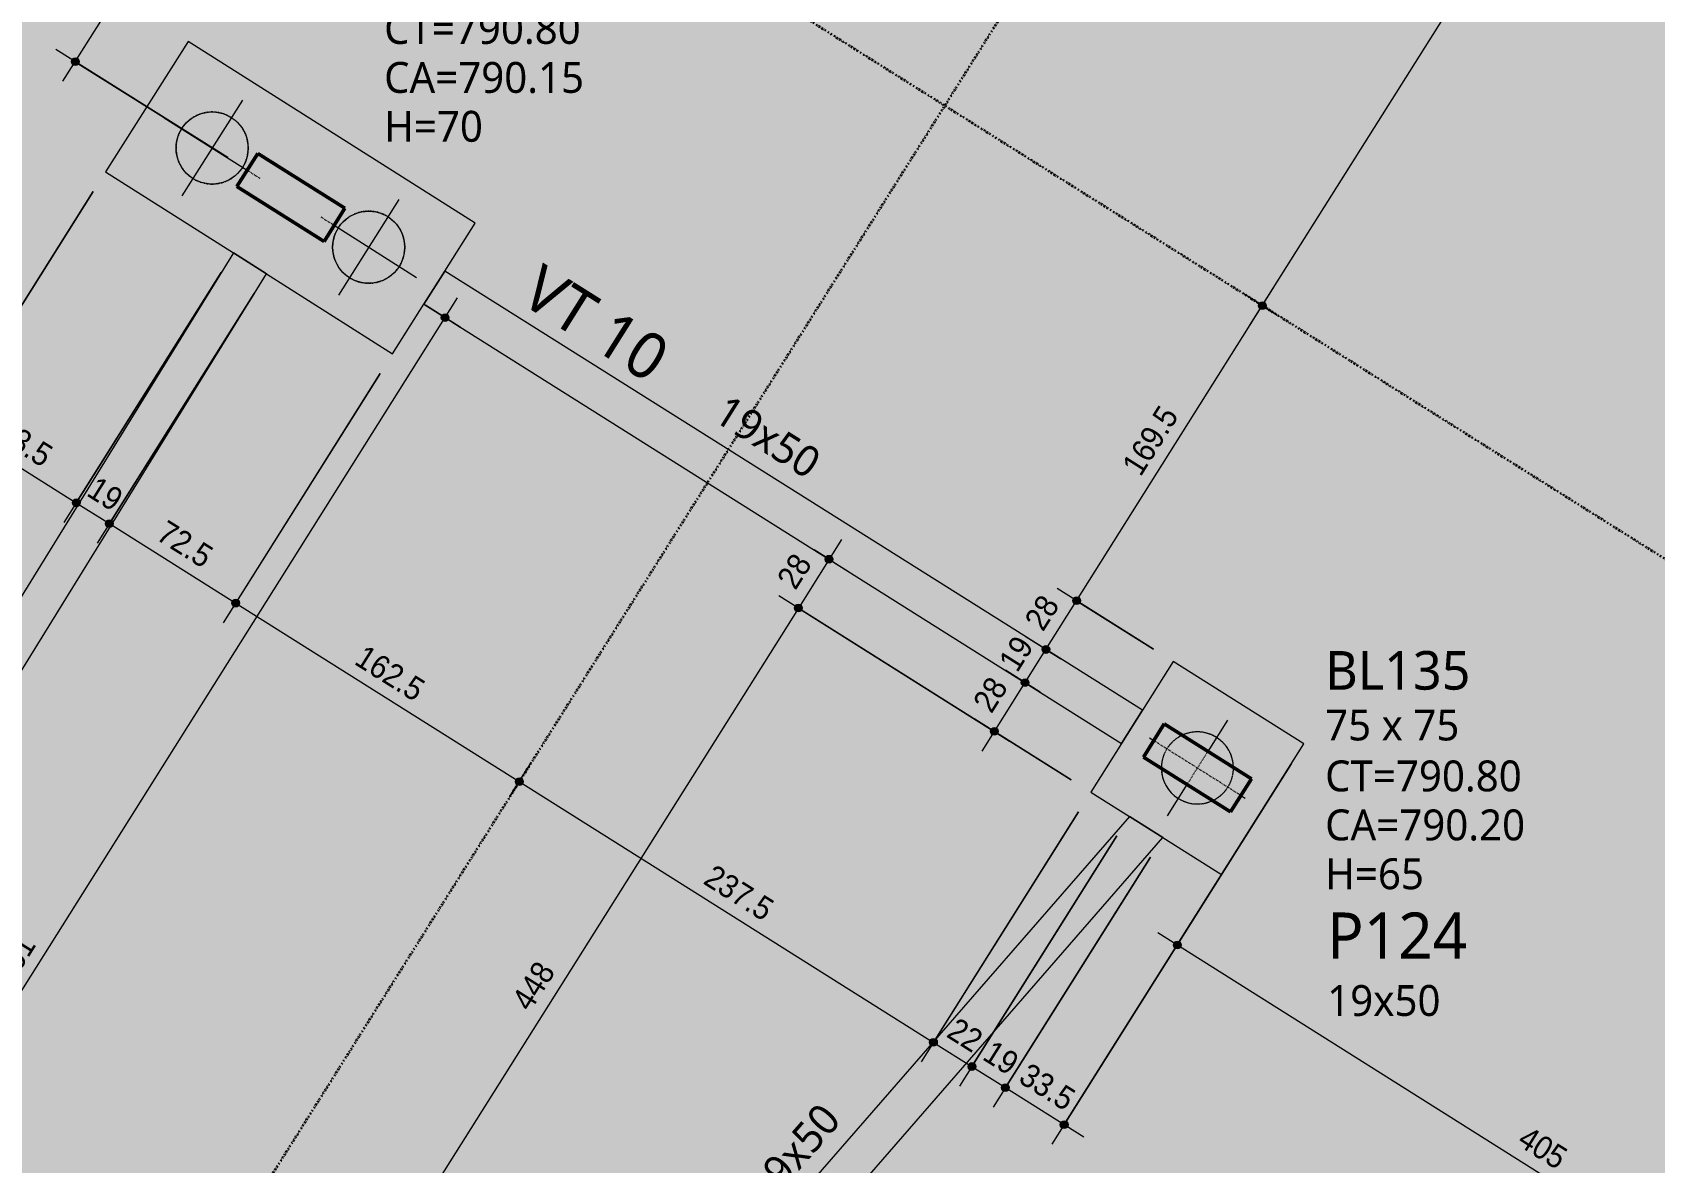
# Model space of a CAD drawing. Header units: centimetres. Extents: x -3523 to 38560, y -3196 to 88043.
# Drawn here: x -1449 to -661, y 1338 to 1886 of the extents above; entities that cross this region are included whole.
import ezdxf

# ---------------------------------------------------------------- set-up
doc = ezdxf.new("R2010")
doc.units = ezdxf.units.CM
doc.linetypes.add('Dash dot', pattern=[1.5875, 0.635, -0.47625, 0, -0.47625])
doc.linetypes.add('Traço', pattern=[0.635, 0.3175, -0.3175])
for name, color, linetype, lineweight in [('A-ANNO-DIMS', 7, 'Continuous', 9), ('A-ANNO-DIMS-75', 7, 'Continuous', 9), ('A-DETL-GENF', 7, 'Continuous', 18), ('A-DETL-MBND', 7, 'Continuous', 18), ('S-BEAM-IDEN', 7, 'Continuous', 9), ('S-COLS', 7, 'Continuous', 25), ('S-COLS-IDEN', 7, 'Continuous', 9), ('S-FNDN', 7, 'Continuous', 25), ('S-FNDN-HDLN', 7, 'Traço', 18), ('S-FNDN-IDEN', 7, 'Continuous', 9), ('S-GRID', 7, 'Continuous', 9)]:
    doc.layers.add(name, color=color, linetype=linetype, lineweight=lineweight)
doc.styles.add('Arial_1', font='arial.ttf', dxfattribs={"width": 0.9, "height": 11.25})
doc.styles.add('Gadugi', font='gadugi.ttf', dxfattribs={"height": 15})
doc.styles.add('Gadugi_1', font='gadugi.ttf', dxfattribs={"height": 22.5})
doc.styles.add('Gadugi_2', font='gadugi.ttf', dxfattribs={"height": 18.75})
doc.dimstyles.new('PED_1_5mm_ESQ', dxfattribs={"dimscale": 30.48, "dimtxt": 11.477918, "dimasz": 0.492126, "dimexe": 0.369094, "dimexo": 0.369094, "dimgap": 0.073819, "dimtad": 1, "dimdec": 1, "dimrnd": 0.5, "dimdsep": 46, "dimtxsty": 'Arial_1', "dimblk1": 'DOTSMALL', "dimblk2": 'DOTSMALL', "dimsah": 1, "dimcen": 0.09, "dimdle": 0.369094, "dimazin": 0, "dimtfac": 1, "dimtdec": 4, "dimtix": 1, "dimtmove": 0, "dimatfit": 3, "dimfxl": 1, "dimtvp": 1, "dimtolj": 1, "dimtzin": 0, "dimarcsym": 2})

# ---------------------------------------------------------------- blocks, each defined once
blk = doc.blocks.new('PED_BLRET-1EST_R01_2019 - 75x75x65-V6-PL B 002 - FUNDAÇÃO')
at = {"layer": 'A-DETL-MBND'}
for p, q in [((0, 27.5), (0, 9.5)), ((-27.5, 0), (-25, 0)), ((25, 0), (27.5, 0)), ((0, -9.5), (0, -27.5))]:
    blk.add_line(p, q, dxfattribs=at)
for start, end in [(33.0287, 146.80461), (213.19541, 326.97127)]:
    blk.add_arc((0, 0), 17.5, start, end, dxfattribs=at)
at = {"layer": 'S-FNDN-HDLN'}
for p, q in [((0, 9.5), (0, -9.5)), ((-25, 0), (25, 0))]:
    blk.add_line(p, q, dxfattribs=at)
for start, end in [(146.8209, 213.17912), (360, 33.01241), (326.98757, 360)]:
    blk.add_arc((0, 0), 17.5, start, end, dxfattribs=at)
blk = doc.blocks.new('PED_BLRET-2EST_R01_2019 - 165x75x70-V33-PL B 002 - FUNDAÇÃO')
at = {"layer": 'A-DETL-MBND'}
for p, q in [((-50, 27.5), (-50, -27.5)), ((40, 27.5), (40, -27.5)), ((-77.5, 0), (-29.87, 0)), ((20.13, 0), (67.5, 0))]:
    blk.add_line(p, q, dxfattribs=at)
for centre in [(-50, 0), (40, 0)]:
    blk.add_circle(centre, 17.5, dxfattribs=at)
at = {"layer": 'S-FNDN-HDLN'}
for p, q in [((-29.87, 0), (-22.5, 0)), ((12.5, 0), (20.12, 0))]:
    blk.add_line(p, q, dxfattribs=at)
blk = doc.blocks.new('DIMBLOCK142-PL B 002 - FUNDAÇÃO')
at = {"layer": 'A-ANNO-DIMS-75'}
h = blk.add_hatch(color=256, dxfattribs=at)
edge = h.paths.add_edge_path(flags=0)
edge.add_arc((-1756.34, 1864.86), 1.88, 0, 360)
h = blk.add_hatch(color=256, dxfattribs=at)
edge = h.paths.add_edge_path(flags=0)
edge.add_arc((-1489.75, 1697.07), 1.88, 0, 360)
for p, q in [((-1686.13, 1976.43), (-1762.34, 1855.34)), ((-1756.34, 1864.86), (-1686.13, 1976.43)), ((-1756.34, 1864.86), (-1489.75, 1697.07)), ((-1419.27, 1809.05), (-1495.74, 1687.55)), ((-1489.75, 1697.07), (-1419.27, 1809.05))]:
    blk.add_line(p, q, dxfattribs=at)
for centre in [(-1756.34, 1864.86), (-1489.75, 1697.07)]:
    blk.add_circle(centre, 1.88, dxfattribs=at)
at = {"layer": 'A-ANNO-DIMS-75', "color": 0, "insert": (-1623.93, 1801.44), "char_height": 11.25, "width": 27.9708, "attachment_point": 1, "rotation": 327.81471, "line_spacing_factor": 0.941778, "style": 'Arial_1'}
blk.add_mtext('315', dxfattribs=at)
blk = doc.blocks.new('_DotSmall')
at = {"color": 0, "linetype": 'ByBlock', "const_width": 0.5}
blk.add_lwpolyline([(-0.0625, 0, 1), (0.0625, 0, 1)], format="xyb", close=True, dxfattribs=at)
blk = doc.blocks.new('DIMBLOCK143-PL B 002 - FUNDAÇÃO')
at = {"layer": 'A-ANNO-DIMS-75'}
h = blk.add_hatch(color=256, dxfattribs=at)
edge = h.paths.add_edge_path(flags=0)
edge.add_arc((-1489.75, 1697.07), 1.88, 0, 360)
h = blk.add_hatch(color=256, dxfattribs=at)
edge = h.paths.add_edge_path(flags=0)
edge.add_arc((-1427.51, 1657.9), 1.88, 0, 360)
for p, q in [((-1419.27, 1809.05), (-1495.74, 1687.55)), ((-1489.75, 1697.07), (-1419.27, 1809.05)), ((-1357.15, 1769.69), (-1433.5, 1648.38)), ((-1427.51, 1657.9), (-1357.15, 1769.69)), ((-1489.75, 1697.07), (-1427.51, 1657.9))]:
    blk.add_line(p, q, dxfattribs=at)
for centre in [(-1489.75, 1697.07), (-1427.51, 1657.9)]:
    blk.add_circle(centre, 1.88, dxfattribs=at)
at = {"layer": 'A-ANNO-DIMS-75', "color": 0, "insert": (-1461.16, 1698.99), "char_height": 11.25, "width": 32.6326, "attachment_point": 1, "rotation": 327.81471, "line_spacing_factor": 0.941778, "style": 'Arial_1'}
blk.add_mtext('73.5', dxfattribs=at)
blk = doc.blocks.new('DIMBLOCK144-PL B 002 - FUNDAÇÃO')
at = {"layer": 'A-ANNO-DIMS-75'}
h = blk.add_hatch(color=256, dxfattribs=at)
edge = h.paths.add_edge_path(flags=0)
edge.add_arc((-1427.51, 1657.9), 1.88, 0, 360)
h = blk.add_hatch(color=256, dxfattribs=at)
edge = h.paths.add_edge_path(flags=0)
edge.add_arc((-1411.43, 1647.78), 1.88, 0, 360)
for p, q in [((-1357.15, 1769.69), (-1433.5, 1648.38)), ((-1427.51, 1657.9), (-1357.15, 1769.69)), ((-1341.09, 1759.53), (-1417.42, 1638.26)), ((-1411.43, 1647.78), (-1341.09, 1759.53)), ((-1427.51, 1657.9), (-1411.43, 1647.78))]:
    blk.add_line(p, q, dxfattribs=at)
for centre in [(-1427.51, 1657.9), (-1411.43, 1647.78)]:
    blk.add_circle(centre, 1.88, dxfattribs=at)
at = {"layer": 'A-ANNO-DIMS-75', "color": 0, "insert": (-1417.06, 1671.24), "char_height": 11.25, "width": 18.6472, "attachment_point": 1, "rotation": 327.81471, "line_spacing_factor": 0.941778, "style": 'Arial_1'}
blk.add_mtext('19', dxfattribs=at)
blk = doc.blocks.new('DIMBLOCK145-PL B 002 - FUNDAÇÃO')
at = {"layer": 'A-ANNO-DIMS-75'}
h = blk.add_hatch(color=256, dxfattribs=at)
edge = h.paths.add_edge_path(flags=0)
edge.add_arc((-1411.43, 1647.78), 1.88, 0, 360)
h = blk.add_hatch(color=256, dxfattribs=at)
edge = h.paths.add_edge_path(flags=0)
edge.add_arc((-1350.1, 1609.18), 1.87, 0, 360)
for p, q in [((-1341.09, 1759.53), (-1417.42, 1638.26)), ((-1411.43, 1647.78), (-1341.09, 1759.53)), ((-1279.89, 1720.75), (-1356.1, 1599.66)), ((-1350.1, 1609.18), (-1279.89, 1720.75)), ((-1411.43, 1647.78), (-1350.1, 1609.18))]:
    blk.add_line(p, q, dxfattribs=at)
for centre, radius in [((-1411.43, 1647.78), 1.88), ((-1350.1, 1609.18), 1.87)]:
    blk.add_circle(centre, radius, dxfattribs=at)
at = {"layer": 'A-ANNO-DIMS-75', "color": 0, "insert": (-1383.29, 1649.99), "char_height": 11.25, "width": 32.6326, "attachment_point": 1, "rotation": 327.81471, "line_spacing_factor": 0.941778, "style": 'Arial_1'}
blk.add_mtext('72.5', dxfattribs=at)
blk = doc.blocks.new('DIMBLOCK146-PL B 002 - FUNDAÇÃO')
at = {"layer": 'A-ANNO-DIMS-75'}
h = blk.add_hatch(color=256, dxfattribs=at)
edge = h.paths.add_edge_path(flags=0)
edge.add_arc((-1350.1, 1609.18), 1.87, 0, 360)
h = blk.add_hatch(color=256, dxfattribs=at)
edge = h.paths.add_edge_path(flags=0)
edge.add_arc((-1212.37, 1522.5), 1.88, 0, 360)
for p, q in [((-1279.89, 1720.75), (-1356.1, 1599.66)), ((-1350.1, 1609.18), (-1279.89, 1720.75)), ((-1350.1, 1609.18), (-1212.37, 1522.5)), ((-1216.95, 1515.22), (-1206.38, 1532.02)), ((-1212.37, 1522.5), (-1216.95, 1515.22))]:
    blk.add_line(p, q, dxfattribs=at)
for centre, radius in [((-1350.1, 1609.18), 1.87), ((-1212.37, 1522.5), 1.88)]:
    blk.add_circle(centre, radius, dxfattribs=at)
at = {"layer": 'A-ANNO-DIMS-75', "color": 0, "insert": (-1287.06, 1589.42), "char_height": 11.25, "width": 41.9562, "attachment_point": 1, "rotation": 327.81471, "line_spacing_factor": 0.941778, "style": 'Arial_1'}
blk.add_mtext('162.5', dxfattribs=at)
blk = doc.blocks.new('DIMBLOCK147-PL B 002 - FUNDAÇÃO')
at = {"layer": 'A-ANNO-DIMS-75'}
h = blk.add_hatch(color=256, dxfattribs=at)
edge = h.paths.add_edge_path(flags=0)
edge.add_arc((-1212.37, 1522.5), 1.88, 0, 360)
h = blk.add_hatch(color=256, dxfattribs=at)
edge = h.paths.add_edge_path(flags=0)
edge.add_arc((-1011.23, 1395.9), 1.87, 0, 360)
for p, q in [((-1216.95, 1515.22), (-1206.38, 1532.02)), ((-1212.37, 1522.5), (-1216.95, 1515.22)), ((-1212.37, 1522.5), (-1011.23, 1395.9)), ((-940.77, 1507.86), (-1017.22, 1386.38)), ((-1011.23, 1395.9), (-940.77, 1507.86))]:
    blk.add_line(p, q, dxfattribs=at)
for centre, radius in [((-1212.37, 1522.5), 1.88), ((-1011.23, 1395.9), 1.87)]:
    blk.add_circle(centre, radius, dxfattribs=at)
at = {"layer": 'A-ANNO-DIMS-75', "color": 0, "insert": (-1117.62, 1482.78), "char_height": 11.25, "width": 41.9562, "attachment_point": 1, "rotation": 327.81471, "line_spacing_factor": 0.941778, "style": 'Arial_1'}
blk.add_mtext('237.5', dxfattribs=at)
blk = doc.blocks.new('DIMBLOCK148-PL B 002 - FUNDAÇÃO')
at = {"layer": 'A-ANNO-DIMS-75'}
h = blk.add_hatch(color=256, dxfattribs=at)
edge = h.paths.add_edge_path(flags=0)
edge.add_arc((-1011.23, 1395.9), 1.87, 0, 360)
h = blk.add_hatch(color=256, dxfattribs=at)
edge = h.paths.add_edge_path(flags=0)
edge.add_arc((-992.57, 1384.16), 1.87, 0, 360)
for p, q in [((-940.77, 1507.86), (-1017.22, 1386.38)), ((-1011.23, 1395.9), (-940.77, 1507.86)), ((-922.11, 1496.11), (-998.56, 1374.64)), ((-992.57, 1384.16), (-922.11, 1496.11)), ((-1011.23, 1395.9), (-992.57, 1384.16))]:
    blk.add_line(p, q, dxfattribs=at)
for centre in [(-1011.23, 1395.9), (-992.57, 1384.16)]:
    blk.add_circle(centre, 1.87, dxfattribs=at)
at = {"layer": 'A-ANNO-DIMS-75', "color": 0, "insert": (-999.5, 1408.44), "char_height": 11.25, "width": 18.6472, "attachment_point": 1, "rotation": 327.81471, "line_spacing_factor": 0.941778, "style": 'Arial_1'}
blk.add_mtext('22', dxfattribs=at)
blk = doc.blocks.new('DIMBLOCK149-PL B 002 - FUNDAÇÃO')
at = {"layer": 'A-ANNO-DIMS-75'}
h = blk.add_hatch(color=256, dxfattribs=at)
edge = h.paths.add_edge_path(flags=0)
edge.add_arc((-992.57, 1384.16), 1.87, 0, 360)
h = blk.add_hatch(color=256, dxfattribs=at)
edge = h.paths.add_edge_path(flags=0)
edge.add_arc((-976.3, 1373.92), 1.88, 0, 360)
for p, q in [((-922.11, 1496.11), (-998.56, 1374.64)), ((-992.57, 1384.16), (-922.11, 1496.11)), ((-905.84, 1485.87), (-982.29, 1364.4)), ((-976.3, 1373.92), (-905.84, 1485.87)), ((-992.57, 1384.16), (-976.3, 1373.92))]:
    blk.add_line(p, q, dxfattribs=at)
for centre, radius in [((-992.57, 1384.16), 1.87), ((-976.3, 1373.92), 1.88)]:
    blk.add_circle(centre, radius, dxfattribs=at)
at = {"layer": 'A-ANNO-DIMS-75', "color": 0, "insert": (-982.03, 1397.44), "char_height": 11.25, "width": 18.6472, "attachment_point": 1, "rotation": 327.81471, "line_spacing_factor": 0.941778, "style": 'Arial_1'}
blk.add_mtext('19', dxfattribs=at)
blk = doc.blocks.new('DIMBLOCK150-PL B 002 - FUNDAÇÃO')
at = {"layer": 'A-ANNO-DIMS-75'}
h = blk.add_hatch(color=256, dxfattribs=at)
edge = h.paths.add_edge_path(flags=0)
edge.add_arc((-976.3, 1373.92), 1.88, 0, 360)
h = blk.add_hatch(color=256, dxfattribs=at)
edge = h.paths.add_edge_path(flags=0)
edge.add_arc((-947.76, 1355.95), 1.88, 0, 360)
for p, q in [((-905.84, 1485.87), (-982.29, 1364.4)), ((-976.3, 1373.92), (-905.84, 1485.87)), ((-877.29, 1467.91), (-953.75, 1346.43)), ((-947.76, 1355.95), (-877.29, 1467.91)), ((-976.3, 1373.92), (-938.23, 1349.96))]:
    blk.add_line(p, q, dxfattribs=at)
for centre in [(-976.3, 1373.92), (-947.76, 1355.95)]:
    blk.add_circle(centre, 1.88, dxfattribs=at)
at = {"layer": 'A-ANNO-DIMS-75', "color": 0, "insert": (-964.56, 1386.44), "char_height": 11.25, "width": 32.6326, "attachment_point": 1, "rotation": 327.81471, "line_spacing_factor": 0.941778, "style": 'Arial_1'}
blk.add_mtext('33.5', dxfattribs=at)
blk = doc.blocks.new('DIMBLOCK183-PL B 002 - FUNDAÇÃO')
at = {"layer": 'A-ANNO-DIMS-75'}
h = blk.add_hatch(color=256, dxfattribs=at)
edge = h.paths.add_edge_path(flags=0)
edge.add_arc((-1061.94, 1630.5), 1.88, 0, 360)
h = blk.add_hatch(color=256, dxfattribs=at)
edge = h.paths.add_edge_path(flags=0)
edge.add_arc((-1076.86, 1606.8), 1.88, 0, 360)
for p, q in [((-1055.95, 1640.02), (-1076.86, 1606.8)), ((-1069.22, 1635.08), (-1052.42, 1624.51)), ((-1061.94, 1630.5), (-1069.22, 1635.08)), ((-974.24, 1542.22), (-1086.38, 1612.79)), ((-1076.86, 1606.8), (-974.24, 1542.22))]:
    blk.add_line(p, q, dxfattribs=at)
for centre in [(-1061.94, 1630.5), (-1076.86, 1606.8)]:
    blk.add_circle(centre, 1.88, dxfattribs=at)
at = {"layer": 'A-ANNO-DIMS-75', "color": 0, "insert": (-1087.8, 1621.05), "char_height": 11.25, "width": 18.6472, "attachment_point": 1, "rotation": 57.81471, "line_spacing_factor": 0.941778, "style": 'Arial_1'}
blk.add_mtext('28', dxfattribs=at)
blk = doc.blocks.new('DIMBLOCK184-PL B 002 - FUNDAÇÃO')
at = {"layer": 'A-ANNO-DIMS-75'}
h = blk.add_hatch(color=256, dxfattribs=at)
edge = h.paths.add_edge_path(flags=0)
edge.add_arc((-1076.86, 1606.8), 1.88, 0, 360)
h = blk.add_hatch(color=256, dxfattribs=at)
edge = h.paths.add_edge_path(flags=0)
edge.add_arc((-1315.48, 1227.66), 1.88, 0, 360)
for p, q in [((-974.24, 1542.22), (-1086.38, 1612.79)), ((-1076.86, 1606.8), (-1321.47, 1218.13)), ((-1076.86, 1606.8), (-974.24, 1542.22)), ((-1251.44, 1187.35), (-1325, 1233.65)), ((-1315.48, 1227.66), (-1251.44, 1187.35))]:
    blk.add_line(p, q, dxfattribs=at)
for centre in [(-1076.86, 1606.8), (-1315.48, 1227.66)]:
    blk.add_circle(centre, 1.88, dxfattribs=at)
at = {"layer": 'A-ANNO-DIMS-75', "color": 0, "insert": (-1216.64, 1416.34), "char_height": 11.25, "width": 27.9708, "attachment_point": 1, "rotation": 57.81471, "line_spacing_factor": 0.941778, "style": 'Arial_1'}
blk.add_mtext('448', dxfattribs=at)
blk = doc.blocks.new('DIMBLOCK187-PL B 002 - FUNDAÇÃO')
at = {"layer": 'A-ANNO-DIMS-75'}
h = blk.add_hatch(color=256, dxfattribs=at)
edge = h.paths.add_edge_path(flags=0)
edge.add_arc((-1248.4, 1747.85), 1.88, 0, 360)
h = blk.add_hatch(color=256, dxfattribs=at)
edge = h.paths.add_edge_path(flags=0)
edge.add_arc((-1648.33, 1112.41), 1.88, 0, 360)
for p, q in [((-1648.33, 1112.41), (-1242.41, 1757.37)), ((-1241.12, 1743.27), (-1257.92, 1753.84)), ((-1248.4, 1747.85), (-1241.12, 1743.27)), ((-1705.5, 1148.39), (-1638.81, 1106.42)), ((-1648.33, 1112.41), (-1705.5, 1148.39))]:
    blk.add_line(p, q, dxfattribs=at)
for centre in [(-1248.4, 1747.85), (-1648.33, 1112.41)]:
    blk.add_circle(centre, 1.88, dxfattribs=at)
at = {"layer": 'A-ANNO-DIMS-75', "color": 0, "insert": (-1468.84, 1429.25), "char_height": 11.25, "width": 27.9708, "attachment_point": 1, "rotation": 57.81471, "line_spacing_factor": 0.941778, "style": 'Arial_1'}
blk.add_mtext('751', dxfattribs=at)
blk = doc.blocks.new('DIMBLOCK213-PL B 002 - FUNDAÇÃO')
at = {"layer": 'A-ANNO-DIMS-75'}
h = blk.add_hatch(color=256, dxfattribs=at)
edge = h.paths.add_edge_path(flags=0)
edge.add_arc((-892.82, 1443.2), 1.88, 0, 360)
h = blk.add_hatch(color=256, dxfattribs=at)
edge = h.paths.add_edge_path(flags=0)
edge.add_arc((-550.03, 1227.53), 1.88, 0, 360)
for p, q in [((-837.34, 1531.38), (-898.81, 1433.68)), ((-892.82, 1443.2), (-837.34, 1531.38)), ((-902.34, 1449.19), (-540.51, 1221.54)), ((-534.48, 1252.24), (-556.02, 1218.01)), ((-550.03, 1227.53), (-534.48, 1252.24))]:
    blk.add_line(p, q, dxfattribs=at)
for centre in [(-892.82, 1443.2), (-550.03, 1227.53)]:
    blk.add_circle(centre, 1.88, dxfattribs=at)
at = {"layer": 'A-ANNO-DIMS-75', "color": 0, "insert": (-722.31, 1355.84), "char_height": 11.25, "width": 27.9708, "attachment_point": 1, "rotation": 327.82439, "line_spacing_factor": 0.941778, "style": 'Arial_1'}
blk.add_mtext('405', dxfattribs=at)
blk = doc.blocks.new('DIMBLOCK215-PL B 002 - FUNDAÇÃO')
at = {"layer": 'A-ANNO-DIMS-75'}
h = blk.add_hatch(color=256, dxfattribs=at)
edge = h.paths.add_edge_path(flags=0)
edge.add_arc((-966.75, 1570.59), 1.87, 0, 360)
h = blk.add_hatch(color=256, dxfattribs=at)
edge = h.paths.add_edge_path(flags=0)
edge.add_arc((-981.67, 1546.89), 1.88, 0, 360)
for p, q in [((-959.48, 1566.01), (-976.27, 1576.58)), ((-987.66, 1537.37), (-966.75, 1570.59)), ((-966.75, 1570.59), (-959.48, 1566.01)), ((-944.3, 1523.37), (-991.19, 1552.88)), ((-981.67, 1546.89), (-944.3, 1523.37))]:
    blk.add_line(p, q, dxfattribs=at)
for centre, radius in [((-966.75, 1570.59), 1.87), ((-981.67, 1546.89), 1.88)]:
    blk.add_circle(centre, radius, dxfattribs=at)
at = {"layer": 'A-ANNO-DIMS-75', "color": 0, "insert": (-992.61, 1561.14), "char_height": 11.25, "width": 18.6472, "attachment_point": 1, "rotation": 57.81471, "line_spacing_factor": 0.941778, "style": 'Arial_1'}
blk.add_mtext('28', dxfattribs=at)
blk = doc.blocks.new('DIMBLOCK216-PL B 002 - FUNDAÇÃO')
at = {"layer": 'A-ANNO-DIMS-75'}
h = blk.add_hatch(color=256, dxfattribs=at)
edge = h.paths.add_edge_path(flags=0)
edge.add_arc((-956.63, 1586.67), 1.87, 0, 360)
h = blk.add_hatch(color=256, dxfattribs=at)
edge = h.paths.add_edge_path(flags=0)
edge.add_arc((-966.75, 1570.59), 1.87, 0, 360)
for p, q in [((-949.35, 1582.09), (-966.15, 1592.66)), ((-966.75, 1570.59), (-956.63, 1586.67)), ((-956.63, 1586.67), (-949.35, 1582.09)), ((-959.48, 1566.01), (-976.27, 1576.58)), ((-966.75, 1570.59), (-959.48, 1566.01))]:
    blk.add_line(p, q, dxfattribs=at)
for centre in [(-956.63, 1586.67), (-966.75, 1570.59)]:
    blk.add_circle(centre, 1.87, dxfattribs=at)
at = {"layer": 'A-ANNO-DIMS-75', "color": 0, "insert": (-980.1, 1581.03), "char_height": 11.25, "width": 18.6472, "attachment_point": 1, "rotation": 57.81471, "line_spacing_factor": 0.941778, "style": 'Arial_1'}
blk.add_mtext('19', dxfattribs=at)
blk = doc.blocks.new('DIMBLOCK217-PL B 002 - FUNDAÇÃO')
at = {"layer": 'A-ANNO-DIMS-75'}
h = blk.add_hatch(color=256, dxfattribs=at)
edge = h.paths.add_edge_path(flags=0)
edge.add_arc((-941.72, 1610.37), 1.88, 0, 360)
h = blk.add_hatch(color=256, dxfattribs=at)
edge = h.paths.add_edge_path(flags=0)
edge.add_arc((-956.63, 1586.67), 1.87, 0, 360)
for p, q in [((-904.35, 1586.85), (-951.24, 1616.36)), ((-956.63, 1586.67), (-941.72, 1610.37)), ((-941.72, 1610.37), (-904.35, 1586.85)), ((-949.35, 1582.09), (-966.15, 1592.66)), ((-956.63, 1586.67), (-949.35, 1582.09))]:
    blk.add_line(p, q, dxfattribs=at)
for centre, radius in [((-941.72, 1610.37), 1.88), ((-956.63, 1586.67), 1.87)]:
    blk.add_circle(centre, radius, dxfattribs=at)
at = {"layer": 'A-ANNO-DIMS-75', "color": 0, "insert": (-967.58, 1600.92), "char_height": 11.25, "width": 18.6472, "attachment_point": 1, "rotation": 57.81471, "line_spacing_factor": 0.941778, "style": 'Arial_1'}
blk.add_mtext('28', dxfattribs=at)
blk = doc.blocks.new('DIMBLOCK218-PL B 002 - FUNDAÇÃO')
at = {"layer": 'A-ANNO-DIMS-75'}
h = blk.add_hatch(color=256, dxfattribs=at)
edge = h.paths.add_edge_path(flags=0)
edge.add_arc((-851.54, 1753.65), 1.87, 0, 360)
h = blk.add_hatch(color=256, dxfattribs=at)
edge = h.paths.add_edge_path(flags=0)
edge.add_arc((-941.72, 1610.37), 1.88, 0, 360)
for p, q in [((-941.72, 1610.37), (-845.55, 1763.17)), ((-844.26, 1749.07), (-861.06, 1759.64)), ((-851.54, 1753.65), (-844.26, 1749.07)), ((-904.35, 1586.85), (-951.24, 1616.36)), ((-941.72, 1610.37), (-904.35, 1586.85))]:
    blk.add_line(p, q, dxfattribs=at)
for centre, radius in [((-851.54, 1753.65), 1.87), ((-941.72, 1610.37), 1.88)]:
    blk.add_circle(centre, radius, dxfattribs=at)
at = {"layer": 'A-ANNO-DIMS-75', "color": 0, "insert": (-920.2, 1676.19), "char_height": 11.25, "width": 41.9562, "attachment_point": 1, "rotation": 57.81471, "line_spacing_factor": 0.941778, "style": 'Arial_1'}
blk.add_mtext('169.5', dxfattribs=at)
blk = doc.blocks.new('DIMBLOCK226-PL B 002 - FUNDAÇÃO')
at = {"layer": 'A-ANNO-DIMS-75'}
h = blk.add_hatch(color=256, dxfattribs=at)
edge = h.paths.add_edge_path(flags=0)
edge.add_arc((-540.31, 2248.16), 1.88, 0, 360)
h = blk.add_hatch(color=256, dxfattribs=at)
edge = h.paths.add_edge_path(flags=0)
edge.add_arc((-851.54, 1753.65), 1.87, 0, 360)
for p, q in [((-857.53, 1744.13), (-534.31, 2257.68)), ((-493.22, 2218.52), (-549.83, 2254.15)), ((-540.31, 2248.16), (-493.22, 2218.52)), ((-844.26, 1749.07), (-861.06, 1759.64)), ((-851.54, 1753.65), (-844.26, 1749.07))]:
    blk.add_line(p, q, dxfattribs=at)
for centre, radius in [((-540.31, 2248.16), 1.88), ((-851.54, 1753.65), 1.87)]:
    blk.add_circle(centre, radius, dxfattribs=at)
at = {"layer": 'A-ANNO-DIMS-75', "color": 0, "insert": (-719.5, 1995.09), "char_height": 11.25, "width": 41.9562, "attachment_point": 1, "rotation": 57.81471, "line_spacing_factor": 0.941778, "style": 'Arial_1'}
blk.add_mtext('584.5', dxfattribs=at)
blk = doc.blocks.new('DIMBLOCK241-PL B 002 - FUNDAÇÃO')
at = {"layer": 'A-ANNO-DIMS-75'}
h = blk.add_hatch(color=256, dxfattribs=at)
edge = h.paths.add_edge_path(flags=0)
edge.add_arc((-1317.84, 2047.12), 1.88, 0, 360)
h = blk.add_hatch(color=256, dxfattribs=at)
edge = h.paths.add_edge_path(flags=0)
edge.add_arc((-1427.99, 1872.1), 1.88, 0, 360)
for p, q in [((-1433.98, 1862.58), (-1311.84, 2056.64)), ((-1310.56, 2042.54), (-1327.36, 2053.12)), ((-1317.84, 2047.12), (-1310.56, 2042.54)), ((-1353.98, 1825.52), (-1437.51, 1878.1)), ((-1427.99, 1872.1), (-1353.98, 1825.52))]:
    blk.add_line(p, q, dxfattribs=at)
for centre in [(-1317.84, 2047.12), (-1427.99, 1872.1)]:
    blk.add_circle(centre, 1.88, dxfattribs=at)
at = {"layer": 'A-ANNO-DIMS-75', "color": 0, "insert": (-1393.38, 1958.73), "char_height": 11.25, "width": 27.9708, "attachment_point": 1, "rotation": 57.81471, "line_spacing_factor": 0.941778, "style": 'Arial_1'}
blk.add_mtext('207', dxfattribs=at)

msp = doc.modelspace()

# ---------------------------------------------------------------- hatches: boundary and pattern name
at = {"layer": 'A-DETL-GENF', "true_color": 0xe6e6e6}
h = msp.add_hatch(color=254, dxfattribs=at)
h.paths.add_polyline_path([(-780.089, 706.316), (-386.115, 706.316), (-386.115, 707.119), (-490.138, 707.119), (-490.138, 819.102), (-113.138, 819.102), (-113.138, 707.119), (-124.365, 707.119), (-124.365, 706.316), (43.51, 706.316), (43.51, 770.619), (70.307, 770.619), (70.307, 1173.082), (306.417, 1173.082), (147.343, 1755.323), (97.342, 1755.323), (97.342, 1835.352), (-215.981, 1835.352), (-215.981, 1756.172), (-275.96, 1756.172), (-442.089, 1296.011), (-425.073, 1285.306), (-465.011, 1221.825), (-491.496, 1238.487), (-546.599, 1166.011), (-546.599, 1141.884), (-298.365, 1141.884), (-298.365, 1214.884), (-223.365, 1214.884), (-223.365, 1049.884), (-298.365, 1049.884), (-298.365, 1122.884), (-546.599, 1122.884), (-546.599, 1094.884), (-621.599, 1094.884), (-621.599, 1169.884), (-567.522, 1169.884), (-507.641, 1248.644), (-528.493, 1261.763), (-488.554, 1325.245), (-485.408, 1323.265), (-329.119, 1756.172), (-345.981, 1756.172), (-345.981, 1866.172), (-316.578, 1866.172), (-444.521, 2197.571), (-444.83, 2197.454), (-462.562, 2244.301), (-671.366, 2785.221), (-685.288, 2823.058), (-685.488, 2822.982), (-703.22, 2869.732), (-702.555, 2869.984), (-718.743, 2913.873), (-862.537, 3299.756), (-968.123, 3253.612), (-914.305, 3339.122), (-930.385, 3349.243), (-979.853, 3270.645), (-1027.785, 3380.324), (-999.447, 3392.709), (-1318.73, 3593.658), (-1333.645, 3569.961), (-1357.562, 3585.013), (-1342.647, 3608.71), (-1358.727, 3618.831), (-1373.642, 3595.134), (-1397.12, 3609.91), (-1382.205, 3633.607), (-1824.457, 3911.949), (-1862.275, 3851.86), (-1909.247, 3881.422), (-3097.084, 1994.095), (-2170.119, 1408.797), (-2169.792, 1409.316), (-2127.476, 1382.683), (-2127.841, 1382.102), (-1767.194, 1154.384), (-1737.355, 1154.384), (-1351.153, 1779.215), (-1413.278, 1818.573), (-1373.141, 1881.929), (-1233.757, 1793.627), (-1248.497, 1770.361), (-909.742, 1557.157), (-894.827, 1580.854), (-831.352, 1540.905), (-871.302, 1477.43), (-899.843, 1495.393), (-1197.486, 1153.393), (-1178.443, 1141.408), (-1218.392, 1077.933), (-1281.867, 1117.882), (-1279.683, 1121.353), (-1695.298, 1108.989), (-1460.081, 960.469), (-1310.615, 970.198), (-1282.615, 970.198), (-1282.615, 988.119), (-857.365, 988.119), (-857.365, 707.119), (-852.365, 707.119), (-852.365, 706.316), (-787.91, 706.316)], flags=0)
h.paths.add_polyline_path([(-1711.866, 1127.504), (-1267.491, 1140.724), (-1241.918, 1181.357), (-1213.76, 1163.636), (-916.117, 1505.636), (-934.777, 1517.38), (-919.862, 1541.077), (-1258.665, 1754.311), (-1273.895, 1730.271), (-1335.101, 1769.046), (-1715.019, 1154.384), (-1711.866, 1154.384), (-1711.866, 1137.129)], flags=0)
h.paths.add_polyline_path([(317.769, 1321.247), (317.769, 1754.601), (277.762, 1754.601), (277.762, 1835.352), (227.342, 1835.352), (227.342, 1755.323), (199.175, 1755.323), (306.417, 1362.799)], flags=0)
h.paths.add_polyline_path([(-17.803, 1780.55), (-17.803, 1796.55), (-1.803, 1796.55), (-2.348, 1792.409), (-3.947, 1788.55), (-6.489, 1785.236), (-9.803, 1782.694), (-13.662, 1781.095)], flags=0)
h.paths.add_polyline_path([(-33.803, 1796.55), (-33.258, 1800.691), (-31.659, 1804.55), (-29.117, 1807.864), (-25.803, 1810.406), (-21.944, 1812.005), (-17.803, 1812.55), (-17.803, 1796.55), (-33.258, 1796.55)], flags=0)
h.paths.add_polyline_path([(-1713.322, 2040.579), (-1755.638, 2067.212), (-1745.518, 2083.292), (-1703.201, 2056.659), (-1711.577, 2043.352)], flags=0)
h.paths.add_polyline_path([(-2141.673, 2310.054), (-2183.989, 2336.687), (-2173.869, 2352.768), (-2131.552, 2326.135)], flags=0)
h.paths.add_polyline_path([(-872.017, 2476.309), (-914.333, 2502.941), (-904.213, 2519.022), (-861.896, 2492.389)], flags=0)
h.paths.add_polyline_path([(-1278.153, 2731.912), (-1320.47, 2758.545), (-1310.349, 2774.626), (-1268.033, 2747.993), (-1275.233, 2736.552)], flags=0)
h.paths.add_polyline_path([(-1706.492, 3001.506), (-1748.808, 3028.139), (-1738.688, 3044.22), (-1696.371, 3017.587)], flags=0)
h.paths.add_polyline_path([(-866.215, 3298.666), (-862.634, 3300.018), (-865.839, 3308.62), (-871.262, 3312.032), (-868.974, 3305.973)], flags=0)
at = {"layer": 'A-DETL-MBND', "true_color": 0xb4bee6}
h = msp.add_hatch(color=9, dxfattribs=at)
h.paths.add_polyline_path([(-1273.895, 1730.271), (-1233.757, 1793.627), (-1373.141, 1881.929), (-1413.278, 1818.573), (-1335.101, 1769.046)], flags=0)
h.paths.add_polyline_path([(-1307.199, 1784.857), (-1349.515, 1811.49), (-1339.395, 1827.57), (-1297.078, 1800.937)], flags=0)
for points in [[(-1715.019, 1154.384), (-1335.101, 1769.046), (-1351.153, 1779.215), (-1737.355, 1154.384)], [(-919.862, 1541.077), (-909.742, 1557.157), (-1248.497, 1770.361), (-1258.665, 1754.311), (-1048.098, 1621.785)], [(-1197.486, 1153.393), (-899.843, 1495.393), (-916.117, 1505.636), (-1213.76, 1163.636)]]:
    msp.add_hatch(color=9, dxfattribs=at).paths.add_polyline_path(points, flags=0)
h = msp.add_hatch(color=9, dxfattribs=at)
h.paths.add_polyline_path([(-871.302, 1477.43), (-831.352, 1540.905), (-894.827, 1580.854), (-934.777, 1517.38), (-899.843, 1495.393)], flags=0)
h.paths.add_polyline_path([(-866.967, 1507.786), (-909.283, 1534.419), (-899.163, 1550.499), (-856.846, 1523.866)], flags=0)
at = {"layer": 'S-COLS', "true_color": 0x808080}
for points in [[(-1307.199, 1784.857), (-1297.078, 1800.937), (-1339.395, 1827.57), (-1349.515, 1811.49), (-1335.101, 1802.418)], [(-866.967, 1507.786), (-856.846, 1523.866), (-899.163, 1550.499), (-909.283, 1534.419), (-874.273, 1512.384)]]:
    msp.add_hatch(color=8, dxfattribs=at).paths.add_polyline_path(points, flags=0)

# ---------------------------------------------------------------- linework, layer by layer
at = {"layer": 'A-DETL-MBND'}
for p, q in [((-1373.141, 1881.929), (-1413.278, 1818.573)), ((-1233.757, 1793.627), (-1373.141, 1881.929)), ((-1413.278, 1818.573), (-1351.153, 1779.215)), ((-1248.497, 1770.361), (-1233.757, 1793.627)), ((-1351.153, 1779.215), (-1737.355, 1154.384)), ((-1335.101, 1769.046), (-1351.153, 1779.215)), ((-1351.153, 1779.215), (-1335.101, 1769.046)), ((-1715.019, 1154.384), (-1335.101, 1769.046)), ((-1335.101, 1769.046), (-1273.895, 1730.271)), ((-1248.497, 1770.361), (-1258.665, 1754.311)), ((-1258.665, 1754.311), (-1248.497, 1770.361)), ((-909.742, 1557.157), (-1248.497, 1770.361)), ((-1273.895, 1730.271), (-1258.665, 1754.311)), ((-1258.665, 1754.311), (-919.862, 1541.077)), ((-894.827, 1580.854), (-909.742, 1557.157)), ((-831.352, 1540.905), (-894.827, 1580.854)), ((-909.742, 1557.157), (-919.862, 1541.077)), ((-919.862, 1541.077), (-909.742, 1557.157)), ((-919.862, 1541.077), (-934.777, 1517.38)), ((-871.302, 1477.43), (-831.352, 1540.905)), ((-934.777, 1517.38), (-916.117, 1505.636)), ((-916.117, 1505.636), (-1213.76, 1163.636)), ((-916.117, 1505.636), (-899.843, 1495.393)), ((-899.843, 1495.393), (-916.117, 1505.636)), ((-1197.486, 1153.393), (-899.843, 1495.393)), ((-899.843, 1495.393), (-871.302, 1477.43))]:
    msp.add_line(p, q, dxfattribs=at)
at = {"layer": 'S-COLS', "lineweight": 50}
for p, q in [((-1339.395, 1827.57), (-1349.515, 1811.49)), ((-1297.078, 1800.937), (-1339.395, 1827.57)), ((-1349.515, 1811.49), (-1307.199, 1784.857)), ((-1307.199, 1784.857), (-1297.078, 1800.937)), ((-899.163, 1550.499), (-909.283, 1534.419)), ((-856.846, 1523.866), (-899.163, 1550.499)), ((-909.283, 1534.419), (-866.967, 1507.786)), ((-866.967, 1507.786), (-856.846, 1523.866))]:
    msp.add_line(p, q, dxfattribs=at)
at = {"layer": 'S-FNDN-HDLN'}
for centre, start, end in [((-1361.531, 1830.182), 128.324166, 136.277909), ((-1361.531, 1830.182), 121.150575, 128.050939), ((-1361.531, 1830.182), 112.974882, 120.937735), ((-1361.531, 1830.182), 105.797518, 112.673024), ((-1361.531, 1830.182), 97.620137, 105.599236), ((-1361.531, 1830.182), 90.447622, 97.282898), ((-1361.531, 1830.182), 82.257645, 90.262012), ((-1361.531, 1830.182), 75.100236, 81.875574), ((-1361.531, 1830.182), 66.883728, 74.925754), ((-1361.531, 1830.182), 59.75485, 66.443009), ((-1361.531, 1830.182), 51.492045, 59.590217), ((-1361.531, 1830.182), 44.411062, 50.971331), ((-1361.531, 1830.182), 159.01187, 166.965614), ((-1361.531, 1830.182), 151.86988, 158.782131), ((-1361.531, 1830.182), 147.64489, 151.620293), ((-1361.531, 1830.182), 143.669487, 147.64489), ((-1361.531, 1830.182), 136.507648, 143.4199), ((-1361.531, 1830.182), 36.070641, 44.255207), ((-1361.531, 1830.182), 29.068547, 35.43435), ((-1361.531, 1830.182), 20.593921, 28.920562), ((-1361.531, 1830.182), 13.727038, 19.775973), ((-1361.531, 1830.182), 174.352045, 182.314898), ((-1361.531, 1830.182), 182.616755, 189.492261), ((-1361.531, 1830.182), 167.238841, 174.139204), ((-1361.531, 1830.182), 4.995368, 13.586151), ((-1361.531, 1830.182), 349.031153, 358.251859), ((-1361.531, 1830.182), 358.386316, 3.85039), ((-1361.531, 1830.182), 189.690544, 197.669642), ((-1361.531, 1830.182), 198.006881, 204.842157), ((-1361.531, 1830.182), 205.027767, 213.032134), ((-1361.531, 1830.182), 213.414206, 220.189544), ((-1361.531, 1830.182), 312.372188, 324.782816), ((-1361.531, 1830.182), 330.506964, 342.917591), ((-1361.531, 1830.182), 343.046195, 347.123022), ((-1361.531, 1830.182), 220.364026, 228.406051), ((-1361.531, 1830.182), 228.84677, 235.53493), ((-1361.531, 1830.182), 235.699562, 243.797734), ((-1361.531, 1830.182), 244.318448, 250.878718), ((-1361.531, 1830.182), 251.034573, 259.219138), ((-1361.531, 1830.182), 259.855429, 266.221233), ((-1361.531, 1830.182), 266.369217, 274.695859), ((-1361.531, 1830.182), 275.513806, 281.562741), ((-1361.531, 1830.182), 281.703629, 290.294411), ((-1361.531, 1830.182), 291.439389, 296.903463), ((-1361.531, 1830.182), 297.03792, 306.258626), ((-1361.531, 1830.182), 308.166758, 312.243584), ((-1285.504, 1782.017), 121.150575, 128.050939), ((-1285.504, 1782.017), 112.974882, 120.937735), ((-1285.504, 1782.017), 105.797518, 112.673024), ((-1285.504, 1782.017), 97.620137, 105.599236), ((-1285.504, 1782.017), 90.447622, 97.282898), ((-1285.504, 1782.017), 82.257645, 90.262012), ((-1285.504, 1782.017), 75.100236, 81.875574), ((-1285.504, 1782.017), 66.883728, 74.925754), ((-1285.504, 1782.017), 59.75485, 66.443009), ((-1285.504, 1782.017), 51.492045, 59.590217), ((-1285.504, 1782.017), 159.01187, 166.965614), ((-1285.504, 1782.017), 151.86988, 158.782131), ((-1285.504, 1782.017), 147.64489, 151.620293), ((-1285.504, 1782.017), 143.669487, 147.64489), ((-1285.504, 1782.017), 136.507648, 143.4199), ((-1285.504, 1782.017), 128.324166, 136.277909), ((-1285.504, 1782.017), 44.411062, 50.971331), ((-1285.504, 1782.017), 36.070641, 44.255207), ((-1285.504, 1782.017), 29.068547, 35.43435), ((-1285.504, 1782.017), 20.593921, 28.920562), ((-1285.504, 1782.017), 174.352045, 182.314898), ((-1285.504, 1782.017), 182.616755, 189.492261), ((-1285.504, 1782.017), 167.238841, 174.139204), ((-1285.504, 1782.017), 13.727038, 19.775973), ((-1285.504, 1782.017), 4.995368, 13.586151), ((-1285.504, 1782.017), 349.031153, 358.251859), ((-1285.504, 1782.017), 358.386316, 3.85039), ((-1285.504, 1782.017), 189.690544, 197.669642), ((-1285.504, 1782.017), 198.006881, 204.842157), ((-1285.504, 1782.017), 205.027767, 213.032134), ((-1285.504, 1782.017), 330.506964, 342.917591), ((-1285.504, 1782.017), 343.046195, 347.123022), ((-1285.504, 1782.017), 213.414206, 220.189544), ((-1285.504, 1782.017), 220.364026, 228.406051), ((-1285.504, 1782.017), 228.84677, 235.53493), ((-1285.504, 1782.017), 235.699562, 243.797734), ((-1285.504, 1782.017), 244.318448, 250.878718), ((-1285.504, 1782.017), 251.034573, 259.219138), ((-1285.504, 1782.017), 259.855429, 266.221233), ((-1285.504, 1782.017), 266.369217, 274.695859), ((-1285.504, 1782.017), 275.513806, 281.562741), ((-1285.504, 1782.017), 281.703629, 290.294411), ((-1285.504, 1782.017), 291.439389, 296.903463), ((-1285.504, 1782.017), 297.03792, 306.258626), ((-1285.504, 1782.017), 308.166758, 312.243584), ((-1285.504, 1782.017), 312.372188, 324.782816), ((-883.065, 1529.142), 121.320397, 128.22076), ((-883.065, 1529.142), 113.144703, 121.107556), ((-883.065, 1529.142), 105.967339, 112.842846), ((-883.065, 1529.142), 97.789958, 105.769057), ((-883.065, 1529.142), 90.617443, 97.452719), ((-883.065, 1529.142), 82.427467, 90.431833), ((-883.065, 1529.142), 75.270057, 82.045395), ((-883.065, 1529.142), 67.053549, 75.095575), ((-883.065, 1529.142), 59.924671, 66.612831), ((-883.065, 1529.142), 51.661867, 59.760038), ((-883.065, 1529.142), 152.039701, 158.951952), ((-883.065, 1529.142), 147.814711, 151.790114), ((-883.065, 1529.142), 143.839308, 147.814711), ((-883.065, 1529.142), 136.677469, 143.589721), ((-883.065, 1529.142), 128.493987, 136.44773), ((-883.065, 1529.142), 44.580883, 51.141152), ((-883.065, 1529.142), 36.240463, 44.425028), ((-883.065, 1529.142), 29.238368, 35.604171), ((-883.065, 1529.142), 20.763742, 29.090383), ((-883.065, 1529.142), 174.521866, 182.484719), ((-883.065, 1529.142), 182.786576, 189.662082), ((-883.065, 1529.142), 167.408662, 174.309025), ((-883.065, 1529.142), 159.181691, 167.135435), ((-883.065, 1529.142), 13.89686, 19.945794), ((-883.065, 1529.142), 5.165189, 13.755972), ((-883.065, 1529.142), 349.200974, 358.42168), ((-883.065, 1529.142), 358.556138, 4.020212), ((-883.065, 1529.142), 189.860365, 197.839464), ((-883.065, 1529.142), 198.176702, 205.011978), ((-883.065, 1529.142), 205.197589, 213.201955), ((-883.065, 1529.142), 330.676785, 343.087412), ((-883.065, 1529.142), 343.216016, 347.292843), ((-883.065, 1529.142), 213.584027, 220.359365), ((-883.065, 1529.142), 220.533847, 228.575872), ((-883.065, 1529.142), 229.016591, 235.704751), ((-883.065, 1529.142), 235.869383, 243.967555), ((-883.065, 1529.142), 244.488269, 251.048539), ((-883.065, 1529.142), 251.204394, 259.388959), ((-883.065, 1529.142), 281.87345, 290.464232), ((-883.065, 1529.142), 291.60921, 297.073284), ((-883.065, 1529.142), 297.207741, 306.428447), ((-883.065, 1529.142), 308.336579, 312.413405), ((-883.065, 1529.142), 312.542009, 324.952637), ((-883.065, 1529.142), 260.02525, 266.391054), ((-883.065, 1529.142), 266.539038, 274.86568), ((-883.065, 1529.142), 275.683627, 281.732562)]:
    msp.add_arc(centre, 17.5, start, end, dxfattribs=at)
at = {"layer": 'S-GRID', "color": 114, "linetype": 'Dash dot', "lineweight": 35, "true_color": 0x00b050}
msp.add_line((-199.392, 1343.203), (-3103.954, 3171.262), dxfattribs=at)
at = {"layer": 'S-GRID', "color": 32, "linetype": 'Dash dot', "lineweight": 35, "true_color": 0xe46c0a}
msp.add_line((-325.828, 2931.113), (-1688.827, 765.475), dxfattribs=at)

# ---------------------------------------------------------------- block references
at = {"layer": 'S-FNDN', "linetype": 'Traço', "lineweight": 18}
for name, p, rotation in [('PED_BLRET-2EST_R01_2019 - 165x75x70-V33-PL B 002 - FUNDAÇÃO', (-1319.294, 1803.424), 327.6448896955055), ('PED_BLRET-1EST_R01_2019 - 75x75x65-V6-PL B 002 - FUNDAÇÃO', (-883.065, 1529.142), 327.8147107909064)]:
    msp.add_blockref(name, p, dxfattribs=dict(at, rotation=rotation))

# ---------------------------------------------------------------- texts
at = {"layer": 'S-BEAM-IDEN', "attachment_point": 1}
for s, insert, char_height, width, rotation, style in [('VT 10', (-1200.942, 1774.589), 22.5, 97.40503, 327.814711, 'Gadugi_1'), ('VT 10', (-1200.942, 1774.589), 22.5, 97.40503, 327.814711, 'Gadugi_1'), ('19x50', (-1111.035, 1711.029), 15, 67.34175, 327.814711, 'Gadugi'), ('19x50', (-1111.035, 1711.029), 15, 67.34175, 327.814711, 'Gadugi'), ('19x50', (-1102.852, 1326.115), 15, 67.34175, 48.966831, 'Gadugi')]:
    msp.add_mtext(s, dxfattribs=dict(at, insert=insert, char_height=char_height, width=width, rotation=rotation, style=style))
at = {"layer": 'S-COLS-IDEN', "attachment_point": 1}
for s, insert, char_height, width, style in [('P124', (-820.035, 1458.959), 22.5, 84.77845, 'Gadugi_1'), ('19x50', (-820.035, 1423.725), 15, 67.34175, 'Gadugi')]:
    msp.add_mtext(s, dxfattribs=dict(at, insert=insert, char_height=char_height, width=width, style=style))
at = {"layer": 'S-FNDN-IDEN', "char_height": 15, "attachment_point": 1, "style": 'Gadugi'}
for s, insert, width in [('CT=790.80', (-1278.037, 1895.75), 122.05692), ('CA=790.15', (-1278.037, 1871.971), 125.06325), ('H=70', (-1278.037, 1848.226), 63.73416), ('75 x 75', (-821.051, 1557.503), 81.77212), ('CT=790.80', (-821.051, 1532.774), 122.05692), ('CA=790.20', (-821.051, 1508.995), 125.06325), ('H=65', (-821.051, 1485.25), 63.73416)]:
    msp.add_mtext(s, dxfattribs=dict(at, insert=insert, width=width))
at = {"layer": 'S-FNDN-IDEN', "color": 5, "true_color": 0x0000ff, "insert": (-821.051, 1585.917), "char_height": 18.75, "width": 85.37972, "attachment_point": 1, "style": 'Gadugi_2'}
msp.add_mtext('BL135', dxfattribs=at)

# ---------------------------------------------------------------- dimensions: what is measured, and where the dimension line sits
at = {"layer": 'A-ANNO-DIMS'}
for base, p1, p2, angle, override, picture, middle in [((-540.306, 2248.159), (-853.783, 1755.061), (-483.695, 2212.529), 57.81471, {"dimpost": '<>', "dimfxl": 588.423898}, 'DIMBLOCK226-PL B 002 - FUNDAÇÃO', (-702.688, 2005.162)), ((-1317.835, 2047.123), (-1344.455, 1819.53), (-1320.079, 2048.536), 57.814712, {"dimpost": '<>', "dimfxl": 230.299279}, 'DIMBLOCK241-PL B 002 - FUNDAÇÃO', (-1379.677, 1963.872)), ((-1489.748, 1697.071), (-1680.133, 1985.947), (-1413.278, 1818.573), 327.814712, {"dimpost": '<>', "dimfxl": 315.001104}, 'DIMBLOCK142-PL B 002 - FUNDAÇÃO', (-1618.785, 1787.734)), ((-1427.507, 1657.898), (-1413.278, 1818.573), (-1351.153, 1779.215), 327.814712, {"dimpost": '<>', "dimfxl": 73.54312}, 'DIMBLOCK143-PL B 002 - FUNDAÇÃO', (-1454.367, 1684.253)), ((-1411.426, 1647.777), (-1351.153, 1779.215), (-1335.101, 1769.046), 327.814712, {"dimpost": '<>', "dimfxl": 19.001168}, 'DIMBLOCK144-PL B 002 - FUNDAÇÃO', (-1415.208, 1659.603)), ((-1350.104, 1609.183), (-1335.101, 1769.046), (-1273.895, 1730.271), 327.814712, {"dimpost": '<>', "dimfxl": 72.455712}, 'DIMBLOCK145-PL B 002 - FUNDAÇÃO', (-1376.507, 1635.245)), ((-1248.401, 1747.851), (-1715.019, 1154.384), (-1250.645, 1749.264), 57.814711, {"dimpost": '<>', "dimfxl": 754.668255}, 'DIMBLOCK187-PL B 002 - FUNDAÇÃO', (-1455.132, 1434.39)), ((-851.539, 1753.648), (-894.827, 1580.854), (-853.783, 1755.061), 57.814711, {"dimpost": '<>', "dimfxl": 178.975929}, 'DIMBLOCK218-PL B 002 - FUNDAÇÃO', (-903.393, 1686.265)), ((-1212.375, 1522.499), (-1273.895, 1730.271), (-1210.962, 1524.743), 327.814712, {"dimpost": '<>', "dimfxl": 214.946526}, 'DIMBLOCK146-PL B 002 - FUNDAÇÃO', (-1276.981, 1572.606)), ((-1076.856, 1606.801), (-1059.698, 1629.086), (-964.72, 1536.225), 57.814711, {"dimpost": '<>', "dimfxl": 132.830462}, 'DIMBLOCK183-PL B 002 - FUNDAÇÃO', (-1076.165, 1622.908)), ((-941.717, 1610.366), (-958.876, 1588.081), (-894.827, 1580.854), 57.814711, {"dimpost": '<>', "dimfxl": 64.454945}, 'DIMBLOCK217-PL B 002 - FUNDAÇÃO', (-955.94, 1602.775)), ((-1315.481, 1227.656), (-964.72, 1536.225), (-1241.918, 1181.357), 57.814711, {"dimpost": '<>', "dimfxl": 450.299932}, 'DIMBLOCK184-PL B 002 - FUNDAÇÃO', (-1202.934, 1421.487)), ((-956.632, 1586.669), (-968.996, 1572.001), (-958.876, 1588.081), 57.814711, {"dimpost": '<>', "dimfxl": 19}, 'DIMBLOCK216-PL B 002 - FUNDAÇÃO', (-968.457, 1582.886)), ((-966.752, 1570.588), (-934.777, 1517.38), (-968.996, 1572.001), 57.814711, {"dimpost": '<>', "dimfxl": 64.454936}, 'DIMBLOCK215-PL B 002 - FUNDAÇÃO', (-980.975, 1562.998)), ((-550.028, 1227.534), (-831.352, 1540.905), (-528.493, 1261.763), 327.824392, {"dimpost": '<>', "dimfxl": 411.878686}, 'DIMBLOCK213-PL B 002 - FUNDAÇÃO', (-717.168, 1342.133)), ((-1011.23, 1395.904), (-1210.962, 1524.743), (-934.777, 1517.38), 327.814712, {"dimpost": '<>', "dimfxl": 276.283683}, 'DIMBLOCK147-PL B 002 - FUNDAÇÃO', (-1107.542, 1465.97)), ((-992.57, 1384.16), (-934.777, 1517.38), (-916.117, 1505.636), 327.814712, {"dimpost": '<>', "dimfxl": 22.048193}, 'DIMBLOCK148-PL B 002 - FUNDAÇÃO', (-997.693, 1396.716)), ((-976.296, 1373.917), (-916.117, 1505.636), (-899.843, 1495.393), 327.814712, {"dimpost": '<>', "dimfxl": 19.228819}, 'DIMBLOCK149-PL B 002 - FUNDAÇÃO', (-980.175, 1385.804)), ((-947.756, 1355.955), (-899.843, 1495.393), (-871.302, 1477.43), 327.814712, {"dimpost": '<>', "dimfxl": 33.722988}, 'DIMBLOCK150-PL B 002 - FUNDAÇÃO', (-957.766, 1371.705))]:
    dim = msp.add_linear_dim(base=base, p1=p1, p2=p2, angle=angle, dimstyle='PED_1_5mm_ESQ', override=override, dxfattribs=at)
    dim.commit()
    dim.dimension.update_dxf_attribs({"geometry": picture, "text_midpoint": middle})

doc.saveas('drawing.dxf')
